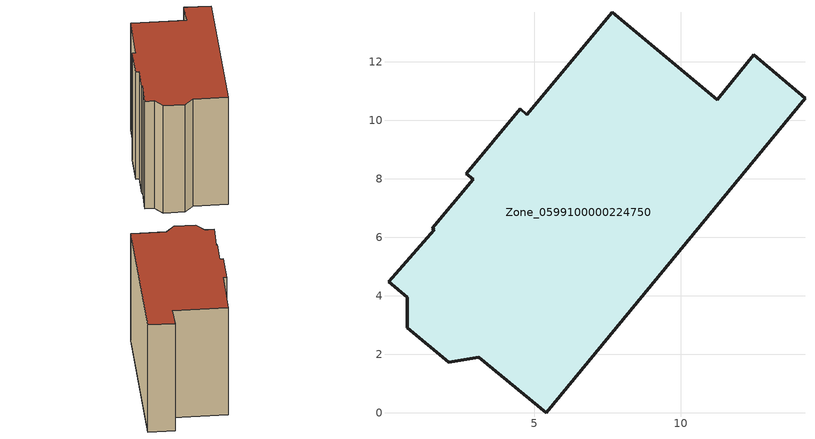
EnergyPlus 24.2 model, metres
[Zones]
Zone_0599100000224750
 floor ground (C_G): 2.91,7.99 2.67,8.18 4.51,10.39 4.74,10.2 7.66,13.7 11.25,10.71 12.49,12.24 14.25,10.76 5.4,0 3.1,1.91 2.07,1.73 0.65,2.91 0.65,3.96 0.01,4.48 1.58,6.25 1.51,6.31 z0
 wall outside (C_F): 4.74,10.2 4.51,10.39 2.67,8.18 2.91,7.99 1.51,6.31 1.58,6.25 0.01,4.48 0.65,3.96 0.65,2.91 2.07,1.73 3.1,1.91 5.4,0 14.25,10.76 12.49,12.24 11.25,10.71 7.66,13.7 4.74,10.2 z0:10.68
 roof outside (C_R): 1.58,6.25 0.01,4.48 0.65,3.96 0.65,2.91 2.07,1.73 3.1,1.91 5.4,0 14.25,10.76 12.49,12.24 11.25,10.71 7.66,13.7 4.74,10.2 4.51,10.39 2.67,8.18 2.91,7.99 1.51,6.31 z10.68
[BUILDING]
Pand.0599100000224750: North Axis=0; Terrain=City; Loads Convergence Tolerance Value=0.04; Temperature Convergence Tolerance Value=0.4; Solar Distribution=FullExterior; Maximum Number of Warmup Days=25; Minimum Number of Warmup Days=1
[Site:Location]
Rotterdam.The.Hague.AP_ZH_NLD Design_Conditions: Latitude=51.96; Longitude=4.45; Time Zone=1; Elevation=-4.5
[SITE:GROUNDTEMPERATURE:BUILDINGSURFACE]
18, 18, 18, 18, 18, 18, 18, 18, 18, 18, 18, 18
[MATERIAL] Thermal Absorptance=0.9; Solar Absorptance=0.7; Visible Absorptance=0.7
Name | Roughness | Thickness | Conductivity | Density | Specific Heat
G.TC.1946 | MediumSmooth | 0.15 | 1 | 540 | 1210
F.TC.1946 | Rough | 0.3 | 0.857143 | 1920 | 840
R.TC.1946 | MediumRough | 0.2 | 0.909091 | 1500 | 1000
[CONSTRUCTION]
C_G: G.TC.1946
C_F: F.TC.1946
C_R: R.TC.1946
[ZONE]
Zone_0599100000224750: Type=1; Multiplier=1; Ceiling Height=Autocalculate; Volume=Autocalculate; Floor Area=autocalculate; Part of Total Floor Area=Yes
[ZONEINFILTRATION:DESIGNFLOWRATE]
Infil_Zone_0599100000224750: Zone or ZoneList or Space or SpaceList=Zone_0599100000224750; Schedule=AlwaysOn; Design Flow Rate Calculation Method=Flow/Area; Flow Rate per Floor Area=0.003; Constant Term Coefficient=1; Temperature Term Coefficient=0; Velocity Term Coefficient=0; Velocity Squared Term Coefficient=0
[HVACTEMPLATE:ZONE:IDEALLOADSAIRSYSTEM]
Zone_0599100000224750: Maximum Heating Supply Air Temperature=50; Minimum Cooling Supply Air Temperature=13; Maximum Heating Supply Air Humidity Ratio=0.0156; Minimum Cooling Supply Air Humidity Ratio=0.0077; Heating Limit=NoLimit; Cooling Limit=NoLimit; Dehumidification Control Type=ConstantSensibleHeatRatio; Cooling Sensible Heat Ratio=0.7; Dehumidification Setpoint=60; Humidification Control Type=None; Humidification Setpoint=30; Outdoor Air Method=None; Outdoor Air Flow Rate per Person=0.00944; Outdoor Air Flow Rate per Zone Floor Area=0; Outdoor Air Flow Rate per Zone=0; Demand Controlled Ventilation Type=None; Outdoor Air Economizer Type=NoEconomizer; Heat Recovery Type=None; Sensible Heat Recovery Effectiveness=0.7; Latent Heat Recovery Effectiveness=0.65
[ZONECONTROL:THERMOSTAT]
ThermostatControl_Zone_0599100000224750: Zone or ZoneList=Zone_0599100000224750; Control Type Schedule=DualSetpointControlType; Control 1=Thermostat_Zone_0599100000224750; Temperature Difference Between Cutout And Setpoint=0
[THERMOSTATSETPOINT:DUALSETPOINT]
Thermostat_Zone_0599100000224750: Heating Setpoint Temperature Schedule=HeatingSetpoint_Zone_0599100000224750; Cooling Setpoint Temperature Schedule=CoolingSetpoint_Zone_0599100000224750
[SCHEDULE:COMPACT]
HeatingSetpoint_Zone_0599100000224750: Through: 12/31, For: AllDays, Until: 24:00, 21
CoolingSetpoint_Zone_0599100000224750: Through: 12/31, For: AllDays, Until: 24:00, 24
DualSetpointControlType: Through: 12/31, For: AllDays, Until: 24:00, 4
AlwaysOn: Through: 12/31, For: AllDays, Until: 24:00, 1
